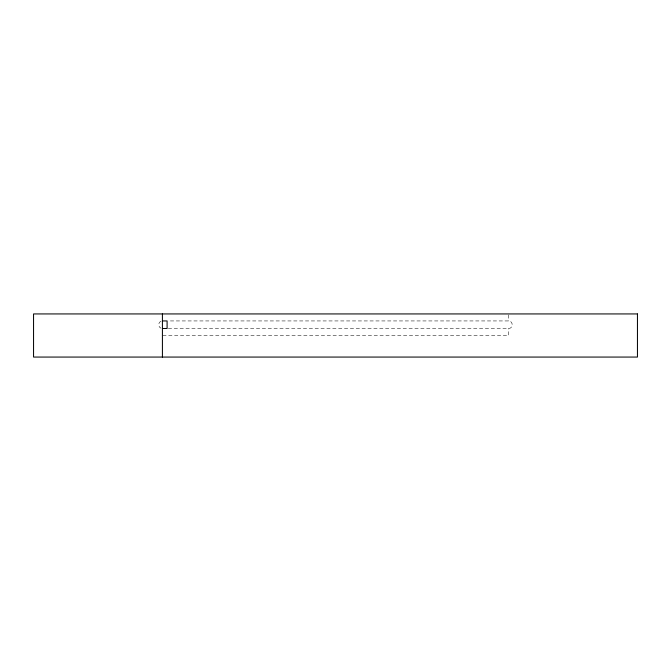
<?xml version="1.0" encoding="UTF-8"?>
<svg xmlns="http://www.w3.org/2000/svg" width="671" height="671" viewBox="0 0 671 671"><rect width="100%" height="100%" fill="white"/><g stroke="black" fill="none" stroke-linecap="round" stroke-linejoin="round"><path stroke-width="0.5" stroke-dasharray="3.35 2.52" d="M160.973 321.233C157.97 322.399 157.97 327.029 160.973 328.203M168.312 328.488L508.584 328.488C513.407 328.614 513.407 320.822 508.584 320.939L168.312 320.939M162.785 335.5L508.584 335.5L508.584 328.488M508.584 314.934L508.584 320.939"/><path stroke-width="1.01" d="M162.416 320.939L167.096 320.939L167.096 328.488L162.416 328.488M162.416 313.936L162.416 357.064M637.45 313.936L33.55 313.936L33.55 357.064L637.45 357.064L637.45 313.936"/></g></svg>
